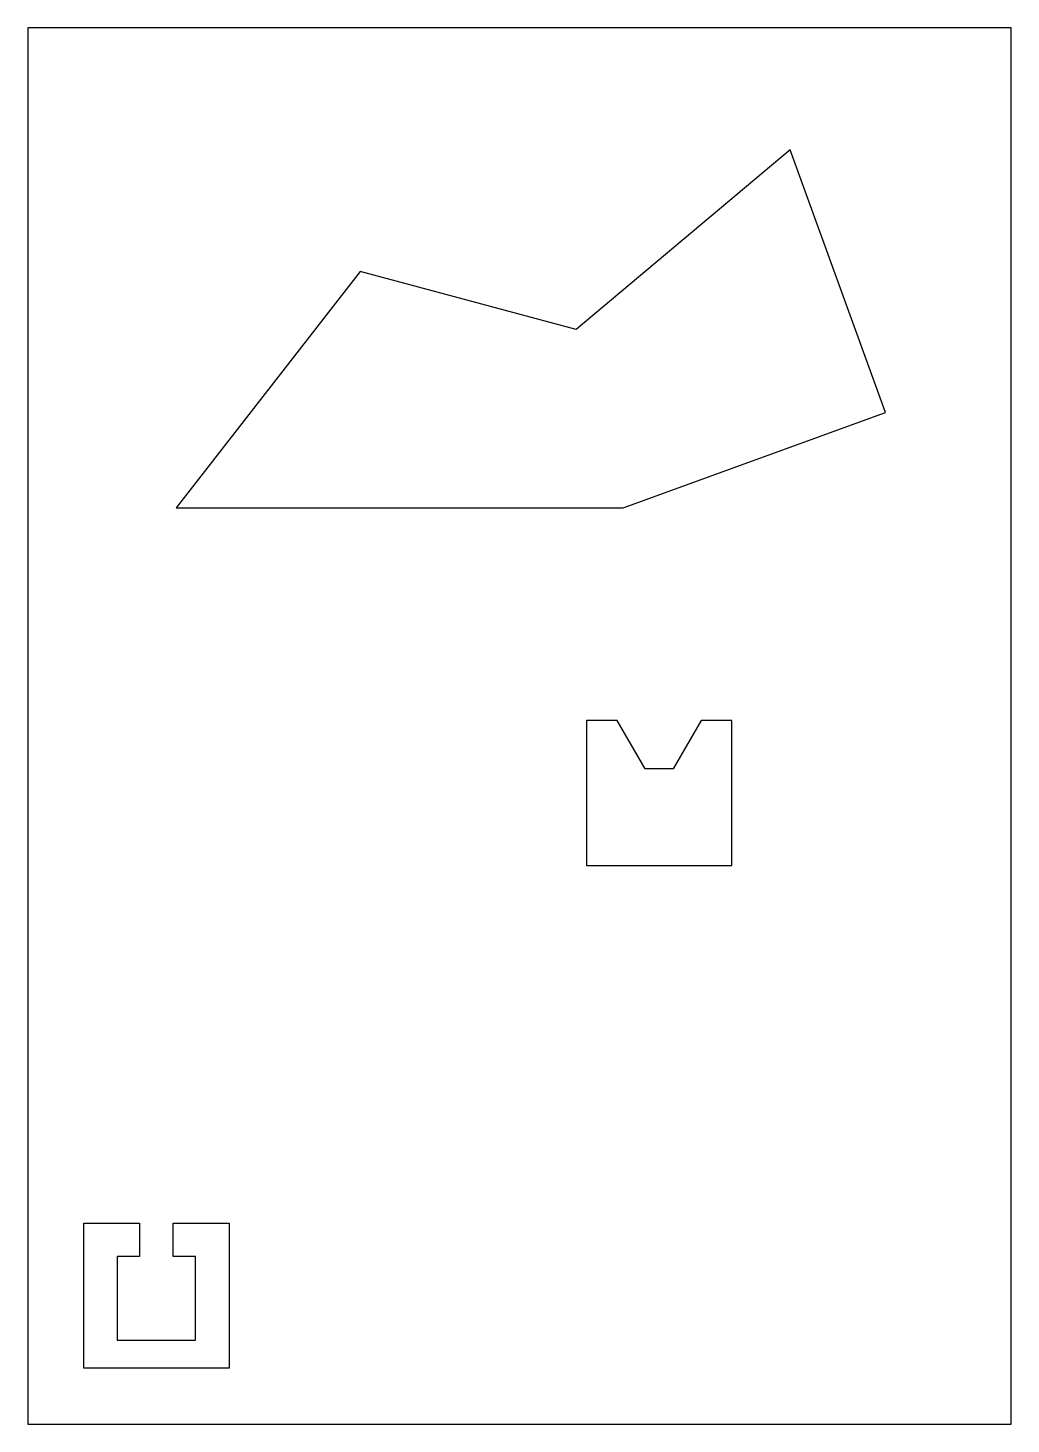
# Model space of a CAD drawing. Header units: millimetres. Extents: x 0 to 176, y 0 to 250.
import ezdxf

# ---------------------------------------------------------------- set-up
doc = ezdxf.new("R2010")
doc.units = ezdxf.units.MM

msp = doc.modelspace()

# ---------------------------------------------------------------- linework, layer by layer
for p, q in [((136.44, 228.15), (98.14, 196.01)), ((153.54, 181.16), (136.44, 228.15)), ((59.5, 206.36), (26.55, 164.06)), ((98.14, 196.01), (59.5, 206.36)), ((106.55, 164.06), (153.54, 181.16)), ((26.55, 164.06), (106.55, 164.06)), ((105.5, 126), (100, 126)), ((100, 126), (100, 100)), ((110.5, 117.34), (105.5, 126)), ((120.5, 126), (115.5, 117.34)), ((126, 126), (120.5, 126)), ((126, 100), (126, 126)), ((115.5, 117.34), (110.5, 117.34)), ((100, 100), (126, 100)), ((10, 10), (10, 36)), ((10, 36), (20, 36)), ((20, 36), (20, 30)), ((26, 30), (26, 36)), ((26, 36), (36, 36)), ((36, 36), (36, 10)), ((20, 30), (16, 30)), ((16, 30), (16, 15)), ((30, 30), (26, 30)), ((30, 15), (30, 30)), ((16, 15), (30, 15)), ((36, 10), (10, 10))]:
    msp.add_line(p, q)
msp.add_lwpolyline([(0, 0), (176, 0), (176, 250), (0, 250)], close=True)

doc.saveas('drawing.dxf')
